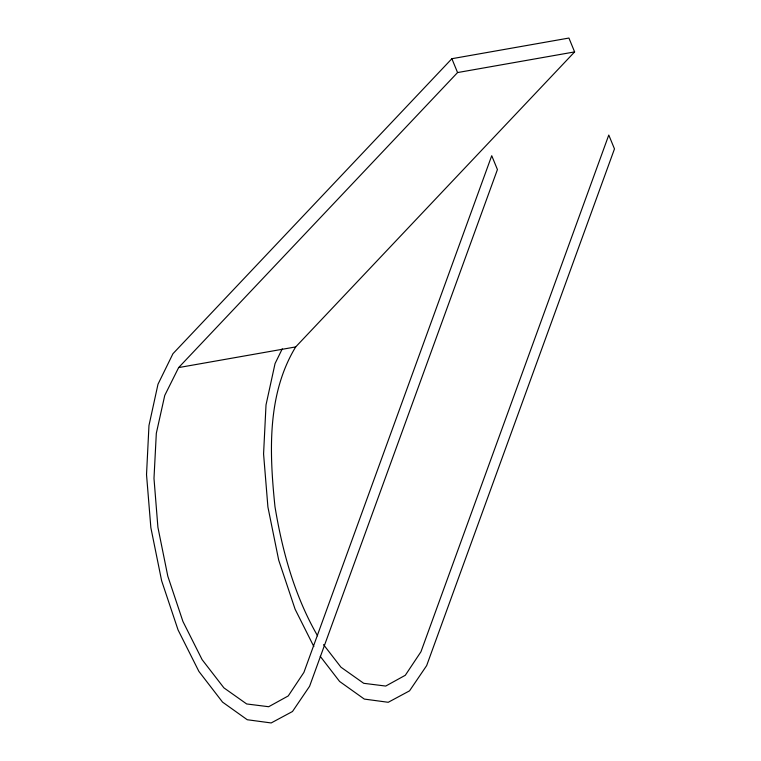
<?xml version="1.0" encoding="UTF-8"?>
<svg xmlns="http://www.w3.org/2000/svg" width="761" height="761" viewBox="0 0 761 761"><rect width="100%" height="100%" fill="white"/><g stroke="black" fill="none" stroke-linecap="round" stroke-linejoin="round"><path stroke-width="1.14" d="M282.264 348.842L275.054 363.568L266.017 404.9L263.572 453.937L267.91 507.007L278.697 560.115L295.116 609.257L313.855 646.593M574.622 51.91L457.561 72.561L178.635 367.582L164.756 395.416L156.319 433.313L153.988 478.403L157.907 527.268L167.81 576.191L182.925 621.461L202.112 659.654L223.915 687.868L246.678 703.963L268.681 706.722L288.248 695.935L303.905 672.41L491.73 155.701L497.428 169.56L309.594 686.27L292.49 711.506L271.173 722.95L247.258 719.735L222.545 702.118L198.887 671.402L178.055 629.918L161.636 580.776L150.859 527.668L146.521 474.598L148.966 425.551L157.993 384.229L172.937 353.722L451.872 58.711L568.924 38.05L574.622 51.91L295.687 346.921C266.74 394.588 269.461 453.175 274.968 506.607C282.379 551.563 294.669 596.11 317.565 635.816M178.635 367.582L295.687 346.921M323.52 644.634L340.966 667.207L363.729 683.311L385.732 686.061L405.309 675.273L420.957 651.758L608.781 135.039L614.479 148.899L426.655 665.609L409.542 690.845L388.234 702.289L364.319 699.083L339.596 681.456L320.238 656.324M451.872 58.711L457.561 72.561"/></g></svg>
